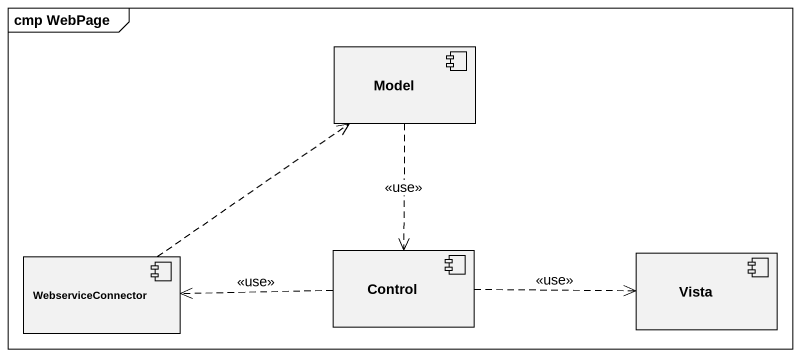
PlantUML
@startuml
mainframe cmp WebPage
component Model
component WebserviceConnector
component "Control" as Control_
component Vista
Model ..> Control_ : <<use>>
WebserviceConnector .up.> Model
Control_ .left.> WebserviceConnector : <<use>>
Control_ .right.> Vista : <<use>>
@enduml
